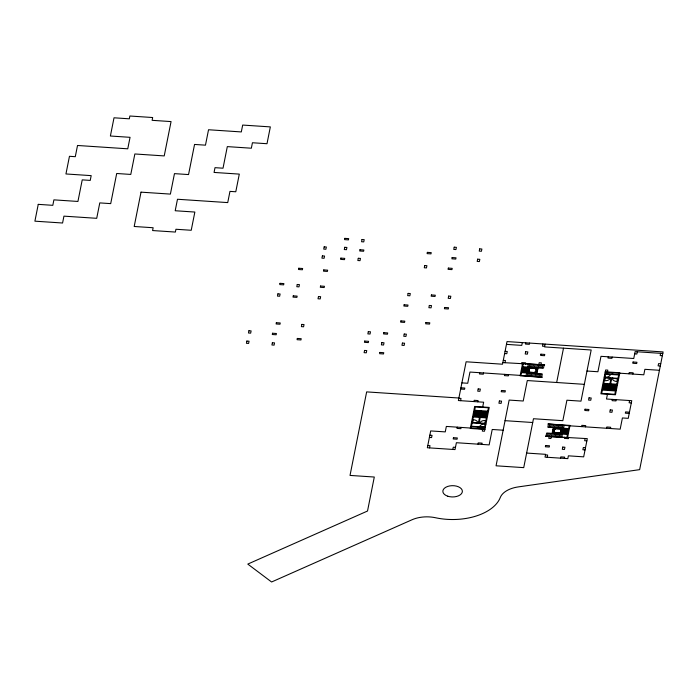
<?xml version="1.0" encoding="UTF-8"?>
<svg xmlns="http://www.w3.org/2000/svg" width="698" height="698" viewBox="0 0 698 698"><rect width="100%" height="100%" fill="white"/><g stroke="black" fill="none" stroke-linecap="round" stroke-linejoin="round"><path stroke-width="1.05" d="M429.532 447.889L429.977 445.647L427.787 445.507M460.575 400.678L461.02 398.436L458.839 398.296M452.828 449.442L453.281 447.2L455.462 447.339M457.269 427.159L457.015 428.415L460.898 428.677L461.151 427.412M473.925 401.568L474.178 400.303L478.06 400.565L477.807 401.83M479.674 372.697L479.421 373.962L483.304 374.215L483.557 372.959M472.625 422.927L473.261 419.699A4.886 2.818 0 0 1 477.563 422.822L477.476 423.241M480.835 410.686L478.409 422.883L472.223 422.473L475.321 406.917L488.425 407.78L485.328 423.337L479.142 422.927L481.568 410.738M482.684 406.978L483.635 402.214L458.385 400.539L466.107 361.791L502.516 364.208L507.018 341.575L663.1 351.932L639.656 469.649L518.282 486.907A24.43 14.108 0 0 0 500.283 497.508A48.869 28.217 0 0 1 435.473 517.733A24.43 14.108 0 0 0 412.029 519.757L271.592 581.992L247.79 564.089L367.523 511.023L374.294 477.031L350.021 475.417L366.651 391.892L458.891 398.017M479.901 423.407L479.988 422.988A4.886 2.818 0 0 1 485.398 420.501L484.761 423.73M477.99 444.155L478.235 442.89L482.126 443.151L481.873 444.408M482.754 428.851L482.309 431.094L484.491 431.233L489.237 407.414L474.675 406.445L470.295 428.45L484.857 429.418M484.211 428.947L484.491 427.542L478.305 427.132L478.025 428.537L484.944 428.991M505.02 362.742L505.465 360.5L503.284 360.351M504.671 374.355L504.418 375.62L508.31 375.882L508.554 374.617M522.313 342.587L521.755 345.388L506.46 344.376M521.528 363.833L521.781 362.576L525.664 362.829L525.411 364.094M525.716 342.814L525.463 344.07L529.346 344.332L529.599 343.067M523.23 363.946L520.935 375.437L542.215 377.278L520.123 375.812L522.584 363.475L544.667 364.941L502.839 362.594M526.03 375.777L528.325 364.286M527.348 375.864L527.906 373.064M529.075 367.174L529.634 364.373M528.656 375.952L529.215 373.151M530.384 367.261L530.942 364.461M529.965 376.039L530.524 373.238M531.693 367.349L532.251 364.548M531.274 376.126L531.832 373.325M533.01 367.436L533.569 364.635M532.591 376.213L533.15 373.413M534.319 367.523L534.877 364.722M533.9 376.301L534.459 373.5M535.628 367.61L536.186 364.81M535.026 372.671L535.357 371.938M535.863 368.492L535.89 369.242M535.488 371.798L535.445 372.985L535.68 371.816L535 371.772L534.843 372.54L528.91 372.147L529.695 368.195L535.628 368.588L535.479 369.355L536.16 369.408L536.396 368.239L535.863 369.382M535.767 373.16L536.771 368.108M535.209 376.388L535.767 373.578M536.937 367.698L537.495 364.897M536.884 373.657L538.053 367.767M538.743 364.975L539.188 362.733L541.369 362.881L540.924 365.124M542.922 343.957L542.477 346.199L544.667 346.339M536.518 376.475L537.076 373.666M538.254 367.785L538.812 364.984M537.835 376.562L538.394 373.753M539.563 367.872L540.121 365.071M545.112 344.097L544.553 346.906L591.18 349.995L580.989 401.149L566.916 400.216L562.841 420.676L533.473 418.73L523.727 467.634L496.06 465.802L509.147 400.076L523.221 401.01L527.295 380.55L584.339 384.336M539.144 376.65L539.702 373.84M540.871 367.959L541.43 365.159M540.453 376.737L541.011 373.927M542.18 368.047L542.739 365.246M541.761 376.824L542.32 374.015L521.493 372.636M544.056 365.324L543.498 368.134L522.671 366.747M546.089 435.892L546.647 433.092L567.474 434.47M548.375 424.401L547.817 427.202L568.643 428.589M556.672 382.495L563.504 348.162M547.398 435.98L547.956 433.179M549.125 427.289L549.684 424.489M548.707 436.067L549.265 433.266M550.434 427.377L550.992 424.576M549.213 436.102L548.768 438.344L550.949 438.484L551.882 433.441M550.015 436.154L550.574 433.353M551.752 427.464L552.31 424.663M547.215 457.269L547.66 455.026L545.47 454.878M553.06 427.551L553.619 424.75M552.083 433.449L553.252 427.569M552.642 436.329L553.2 433.528M553.366 433.109L554.378 428.066M554.369 427.638L554.927 424.838M554.168 431.826L553.741 432.978L553.976 431.818L554.657 431.861L554.509 432.638L560.442 433.03L561.227 429.069L555.294 428.677L555.146 429.445L554.456 429.41L554.692 428.24L554.648 429.418M554.273 431.844L554.273 432.734M554.753 429.418L555.111 428.555M553.95 436.416L554.509 433.615M555.678 427.726L556.236 424.925M555.259 436.503L555.817 433.702M556.995 427.813L557.545 425.012M556.568 436.59L557.126 433.79M558.304 427.9L558.862 425.099M557.885 436.678L558.444 433.877M559.613 427.987L560.171 425.187M559.194 436.765L559.752 433.964M560.922 428.075L561.48 425.274M560.503 436.852L561.061 434.043M562.23 428.162L562.789 425.361M561.811 436.939L564.106 425.448M560.538 458.15L560.791 456.893L564.673 457.146L564.429 458.411M564.726 437.131L564.473 438.388L568.364 438.649L568.608 437.384M566.916 437.271L569.202 425.78L547.921 423.948L570.013 425.414L567.553 437.742L545.47 436.276L587.306 438.632L583.676 456.85L568.381 455.829L567.823 458.638L545.025 457.12L545.583 454.319L526.632 453.063M581.582 426.609L581.835 425.344L585.718 425.606L585.465 426.862M585.116 438.484L584.671 440.726L586.852 440.874M608.263 356.809L608.019 358.074L611.902 358.327L612.155 357.071M605.925 372.278L605.646 373.674L611.832 374.084L612.111 372.688L605.201 372.226M605.375 377.496L604.738 380.715A4.886 2.818 0 0 0 610.148 378.237L610.235 377.819M607.382 372.374L607.827 370.132L605.646 369.984L600.899 393.812L615.462 394.771L619.841 372.776L605.279 371.807M607.452 394.248L606.501 399.012L631.751 400.687L628.235 418.346L622.407 417.954L620.173 429.165L569.926 425.832M608.569 390.487L611.003 378.29L604.808 377.88L601.711 393.436L614.816 394.309L617.913 378.752L611.727 378.342L609.302 390.531M612.661 377.976L612.574 378.395A4.886 2.818 0 0 0 616.875 381.518L617.512 378.299M606.579 428.267L606.832 427.002L610.715 427.263L610.462 428.52M612.329 399.396L612.076 400.661L615.959 400.914L616.212 399.657M628.985 373.805L629.238 372.549L633.121 372.802L632.868 374.067M637.309 351.783L636.855 354.026L634.674 353.877M629.561 400.539L629.116 402.781L631.306 402.929M660.605 353.328L660.16 355.57L662.35 355.718M662.795 353.476L635.119 351.635L633.758 358.502L600.987 356.329L597.916 371.746L586.992 371.022M505.082 351.312L507.263 351.46L506.818 353.703L504.637 353.554M660.744 363.771L658.554 363.632L658.109 365.874L660.299 366.014M659.444 370.289L644.882 369.321L643.792 374.791L619.763 373.194M522.497 367.593L527.601 367.925M536.143 368.509L529.529 368.064L528.691 372.252L535.314 372.688M536.334 368.518L535.506 372.706M522.331 368.431L527.426 368.771M537.059 369.547L537.696 369.591M604.782 374.329L610.357 374.704A4.886 2.818 0 0 1 604.948 377.182L604.224 377.129M522.165 369.268L527.26 369.608M521.999 370.115L527.095 370.455M536.614 371.79L537.251 371.833M521.834 370.952L526.929 371.292M521.659 371.798L526.763 372.13M520.211 375.393L469.963 372.051L467.73 383.263L461.901 382.879M603.718 383.35L609.912 383.76M610.637 383.804L616.831 384.214M603.552 384.188L609.747 384.598M610.471 384.65L616.657 385.06M603.386 385.026L609.572 385.436M610.305 385.488L616.491 385.898M603.22 385.872L609.406 386.282M610.139 386.326L616.325 386.736M603.055 386.709L609.241 387.12M609.965 387.172L616.16 387.582M602.88 387.547L609.075 387.966M609.799 388.009L615.994 388.42M602.714 388.393L608.909 388.803M609.633 388.847L615.828 389.266M602.549 389.231L608.735 389.641M609.467 389.693L615.653 390.103M602.383 390.077L615.488 390.941M460.924 387.783L464.816 388.044L464.563 389.301L460.68 389.048M629.456 412.178L625.574 411.916L625.329 413.181L629.212 413.434M474.649 410.276L487.754 411.148M474.483 411.122L480.669 411.532M481.402 411.576L487.588 411.986M474.317 411.96L480.503 412.37M481.236 412.422L487.422 412.832M474.143 412.797L480.337 413.207M481.062 413.26L487.256 413.67M473.977 413.644L480.172 414.054M480.896 414.097L487.091 414.507M473.811 414.481L479.997 414.891M480.73 414.944L486.916 415.354M473.645 415.319L479.831 415.738M480.564 415.781L486.75 416.191M473.48 416.165L479.666 416.575M480.399 416.619L486.585 417.038M473.305 417.003L479.5 417.413M480.224 417.465L486.419 417.875M505.047 420.676L532.714 422.508M554.203 428.206L553.985 429.322M554.631 428.52L553.802 432.699M554.831 428.528L561.445 428.973L560.616 433.153L553.994 432.716M563.373 429.087L568.477 429.427M485.921 424.087L485.189 424.044A4.886 2.818 0 0 0 479.779 426.522L485.363 426.888M563.207 429.933L568.312 430.265M552.895 429.383L553.523 429.427M563.042 430.771L568.137 431.111M562.876 431.608L567.971 431.949M552.441 431.626L553.078 431.669M553.488 431.835L553.261 432.952M562.71 432.455L567.806 432.786M562.544 433.292L567.64 433.633M470.373 428.031L446.345 426.434L445.254 431.896L430.692 430.928L427.342 447.75L455.017 449.582L456.387 442.715L489.15 444.896L492.221 429.479L503.145 430.204M429.846 435.203L432.027 435.351L431.582 437.594L429.392 437.445M585.5 447.671L583.319 447.523L582.874 449.765L585.055 449.913M38.25 204.357L34.9 221.17L62.576 223.011L63.937 216.144L96.708 218.317L99.779 202.9L110.703 203.624L116.697 173.497L130.779 174.43L134.854 153.97L164.222 155.916L171.062 121.583L152.112 120.326L152.67 117.526L129.872 116.008L129.313 118.817L114.018 117.796L110.389 136.014L130.055 137.323L127.76 148.814L77.522 145.481L75.288 156.692L69.46 156.3L65.944 173.959L91.185 175.634L90.243 180.398L82.233 179.866L77.932 201.452L53.903 199.855L52.812 205.325L38.25 204.357M141.022 192.151L134.191 226.484L153.141 227.74L152.583 230.549L175.381 232.059L175.94 229.258L191.226 230.27L194.855 212.052L175.198 210.744L177.484 199.253L227.731 202.595L229.965 191.383L235.784 191.767L239.301 174.107L214.059 172.432L215.01 167.668L223.02 168.201L227.312 146.615L251.35 148.212L252.432 142.75L267.002 143.718L270.344 126.896L242.677 125.064L241.307 131.931L208.536 129.749L205.474 145.167L194.55 144.442L188.547 174.57L174.465 173.636L170.391 194.096L141.022 192.151M246.874 341.06L246.429 343.303L248.619 343.442L249.064 341.2L246.874 341.06M248.924 330.756L248.479 332.998L250.669 333.147L251.114 330.904L248.924 330.756M277.917 293.849L277.472 296.092L279.662 296.231L280.107 293.989L277.917 293.849M280.011 283.336L279.767 284.592L283.65 284.854L283.894 283.589L280.011 283.336M272.534 333.243L272.281 334.508L276.164 334.761L276.417 333.504L272.534 333.243M272.368 342.744L271.915 344.986L274.105 345.135L274.55 342.893L272.368 342.744M276.356 322.712L276.103 323.968L279.985 324.23L280.238 322.965L276.356 322.712M293.265 295.856L293.012 297.121L296.894 297.374L297.147 296.118L293.265 295.856M298.761 268.25L298.508 269.507L302.391 269.768L302.644 268.503L298.761 268.25M297.252 284.479L296.798 286.721L298.988 286.869L299.433 284.627L297.252 284.479M297.322 338.443L297.078 339.699L300.96 339.961L301.204 338.696L297.322 338.443M301.841 324.396L301.396 326.638L303.578 326.786L304.023 324.544L301.841 324.396M322.371 255.904L321.926 258.147L324.108 258.286L324.553 256.044L322.371 255.904M324.169 246.865L323.724 249.107L325.905 249.247L326.35 247.005L324.169 246.865M318.463 296.537L318.009 298.779L320.199 298.927L320.644 296.685L318.463 296.537M320.548 286.023L320.303 287.288L324.186 287.541L324.439 286.285L320.548 286.023M323.759 269.908L323.506 271.173L327.397 271.426L327.641 270.17L323.759 269.908M340.868 258.12L340.615 259.386L344.498 259.639L344.751 258.382L340.868 258.12M344.795 238.367L344.55 239.623L348.433 239.885L348.686 238.62L344.795 238.367M344.742 247.301L344.297 249.544L346.478 249.692L346.923 247.45L344.742 247.301M358.275 258.286L357.83 260.529L360.011 260.668L360.456 258.426L358.275 258.286M359.976 249.736L359.723 251.001L363.606 251.254L363.859 249.997L359.976 249.736M362.009 239.501L361.564 241.744L363.754 241.892L364.199 239.65L362.009 239.501M364.705 341.069L364.452 342.325L368.335 342.587L368.588 341.322L364.705 341.069M364.557 350.431L364.112 352.673L366.302 352.813L366.747 350.571L364.557 350.431M368.3 331.655L367.855 333.897L370.036 334.037L370.481 331.794L368.3 331.655M379.878 352.438L379.625 353.703L383.507 353.956L383.76 352.699L379.878 352.438M381.832 342.631L381.387 344.873L383.568 345.021L384.013 342.779L381.832 342.631M383.813 332.684L383.56 333.941L387.442 334.202L387.695 332.937L383.813 332.684M400.914 320.897L400.669 322.153L404.552 322.415L404.805 321.15L400.914 320.897M404.125 304.782L403.872 306.038L407.763 306.3L408.007 305.035L404.125 304.782M408.112 293.396L407.667 295.638L409.848 295.786L410.302 293.544L408.112 293.396M402.406 343.076L401.961 345.318L404.142 345.458L404.587 343.215L402.406 343.076M404.203 334.037L403.758 336.279L405.939 336.419L406.384 334.176L404.203 334.037M424.733 265.537L424.279 267.779L426.469 267.919L426.914 265.676L424.733 265.537M427.351 252.362L427.106 253.627L430.989 253.88L431.233 252.624L427.351 252.362M425.92 322.555L425.667 323.811L429.549 324.073L429.802 322.808L425.92 322.555M429.322 305.454L428.877 307.696L431.059 307.844L431.512 305.602L429.322 305.454M431.416 294.949L431.163 296.205L435.046 296.467L435.299 295.202L431.416 294.949M448.325 268.093L448.072 269.358L451.955 269.611L452.208 268.355L448.325 268.093M452.147 257.553L451.894 258.818L455.777 259.08L456.03 257.815L452.147 257.553M454.206 247.188L453.761 249.43L455.942 249.57L456.396 247.328L454.206 247.188M444.661 307.469L444.417 308.734L448.299 308.987L448.544 307.722L444.661 307.469M448.648 296.092L448.203 298.334L450.393 298.474L450.838 296.231L448.648 296.092M477.641 259.176L477.196 261.418L479.378 261.567L479.831 259.324L477.641 259.176M479.692 248.881L479.247 251.123L481.437 251.263L481.882 249.02L479.692 248.881M453.447 437.698L453.194 438.955L457.085 439.216L457.33 437.951L453.447 437.698M478.165 388.926L477.72 391.168L479.901 391.316L480.346 389.074L478.165 388.926M471.386 426.679L471.106 428.075L477.292 428.485L477.572 427.089L471.386 426.679M472.136 422.892L471.464 426.251L484.578 427.124L485.241 423.765L472.136 422.892M499.375 400.984L498.922 403.226L501.112 403.374L501.557 401.132L499.375 400.984M501.461 390.479L501.216 391.735L505.099 391.997L505.352 390.732L501.461 390.479M525.655 351.757L525.21 353.999L527.391 354.139L527.836 351.897L525.655 351.757M528.412 367.558L527.409 372.601L536.334 373.194L537.338 368.151L528.412 367.558M528.386 369.033L527.958 371.161L528.543 371.205L528.971 369.067L528.386 369.033M536.151 371.894L535.933 373.011L536.151 371.894M536.875 368.274L536.649 369.39L536.875 368.274M540.889 354.183L540.636 355.448L544.519 355.701L544.772 354.444L540.889 354.183M545.618 445.516L545.365 446.781L549.247 447.034L549.5 445.778L545.618 445.516M553.802 428.031L552.799 433.074L561.724 433.667L562.736 428.616L553.802 428.031M561.593 430.02L561.166 432.158L561.75 432.193L562.178 430.055L561.593 430.02M562.745 447.078L562.3 449.32L564.481 449.468L564.935 447.226L562.745 447.078M585.037 409.229L584.793 410.485L588.676 410.747L588.92 409.482L585.037 409.229M589.025 397.851L588.58 400.094L590.77 400.233L591.215 397.991L589.025 397.851M605.559 374.093L604.896 377.461L618 378.333L618.672 374.966L605.559 374.093M612.844 372.732L612.565 374.137L618.751 374.547L619.03 373.142L612.844 372.732M610.235 409.909L609.79 412.152L611.971 412.291L612.425 410.049L610.235 409.909M633.06 362.009L632.807 363.265L636.689 363.527L636.942 362.262L633.06 362.009M447.723 496.199A9.772 5.645 0 0 0 462.381 491.313A9.772 5.645 0 0 0 447.723 486.427A9.772 5.645 0 0 0 447.723 496.199"/></g></svg>
